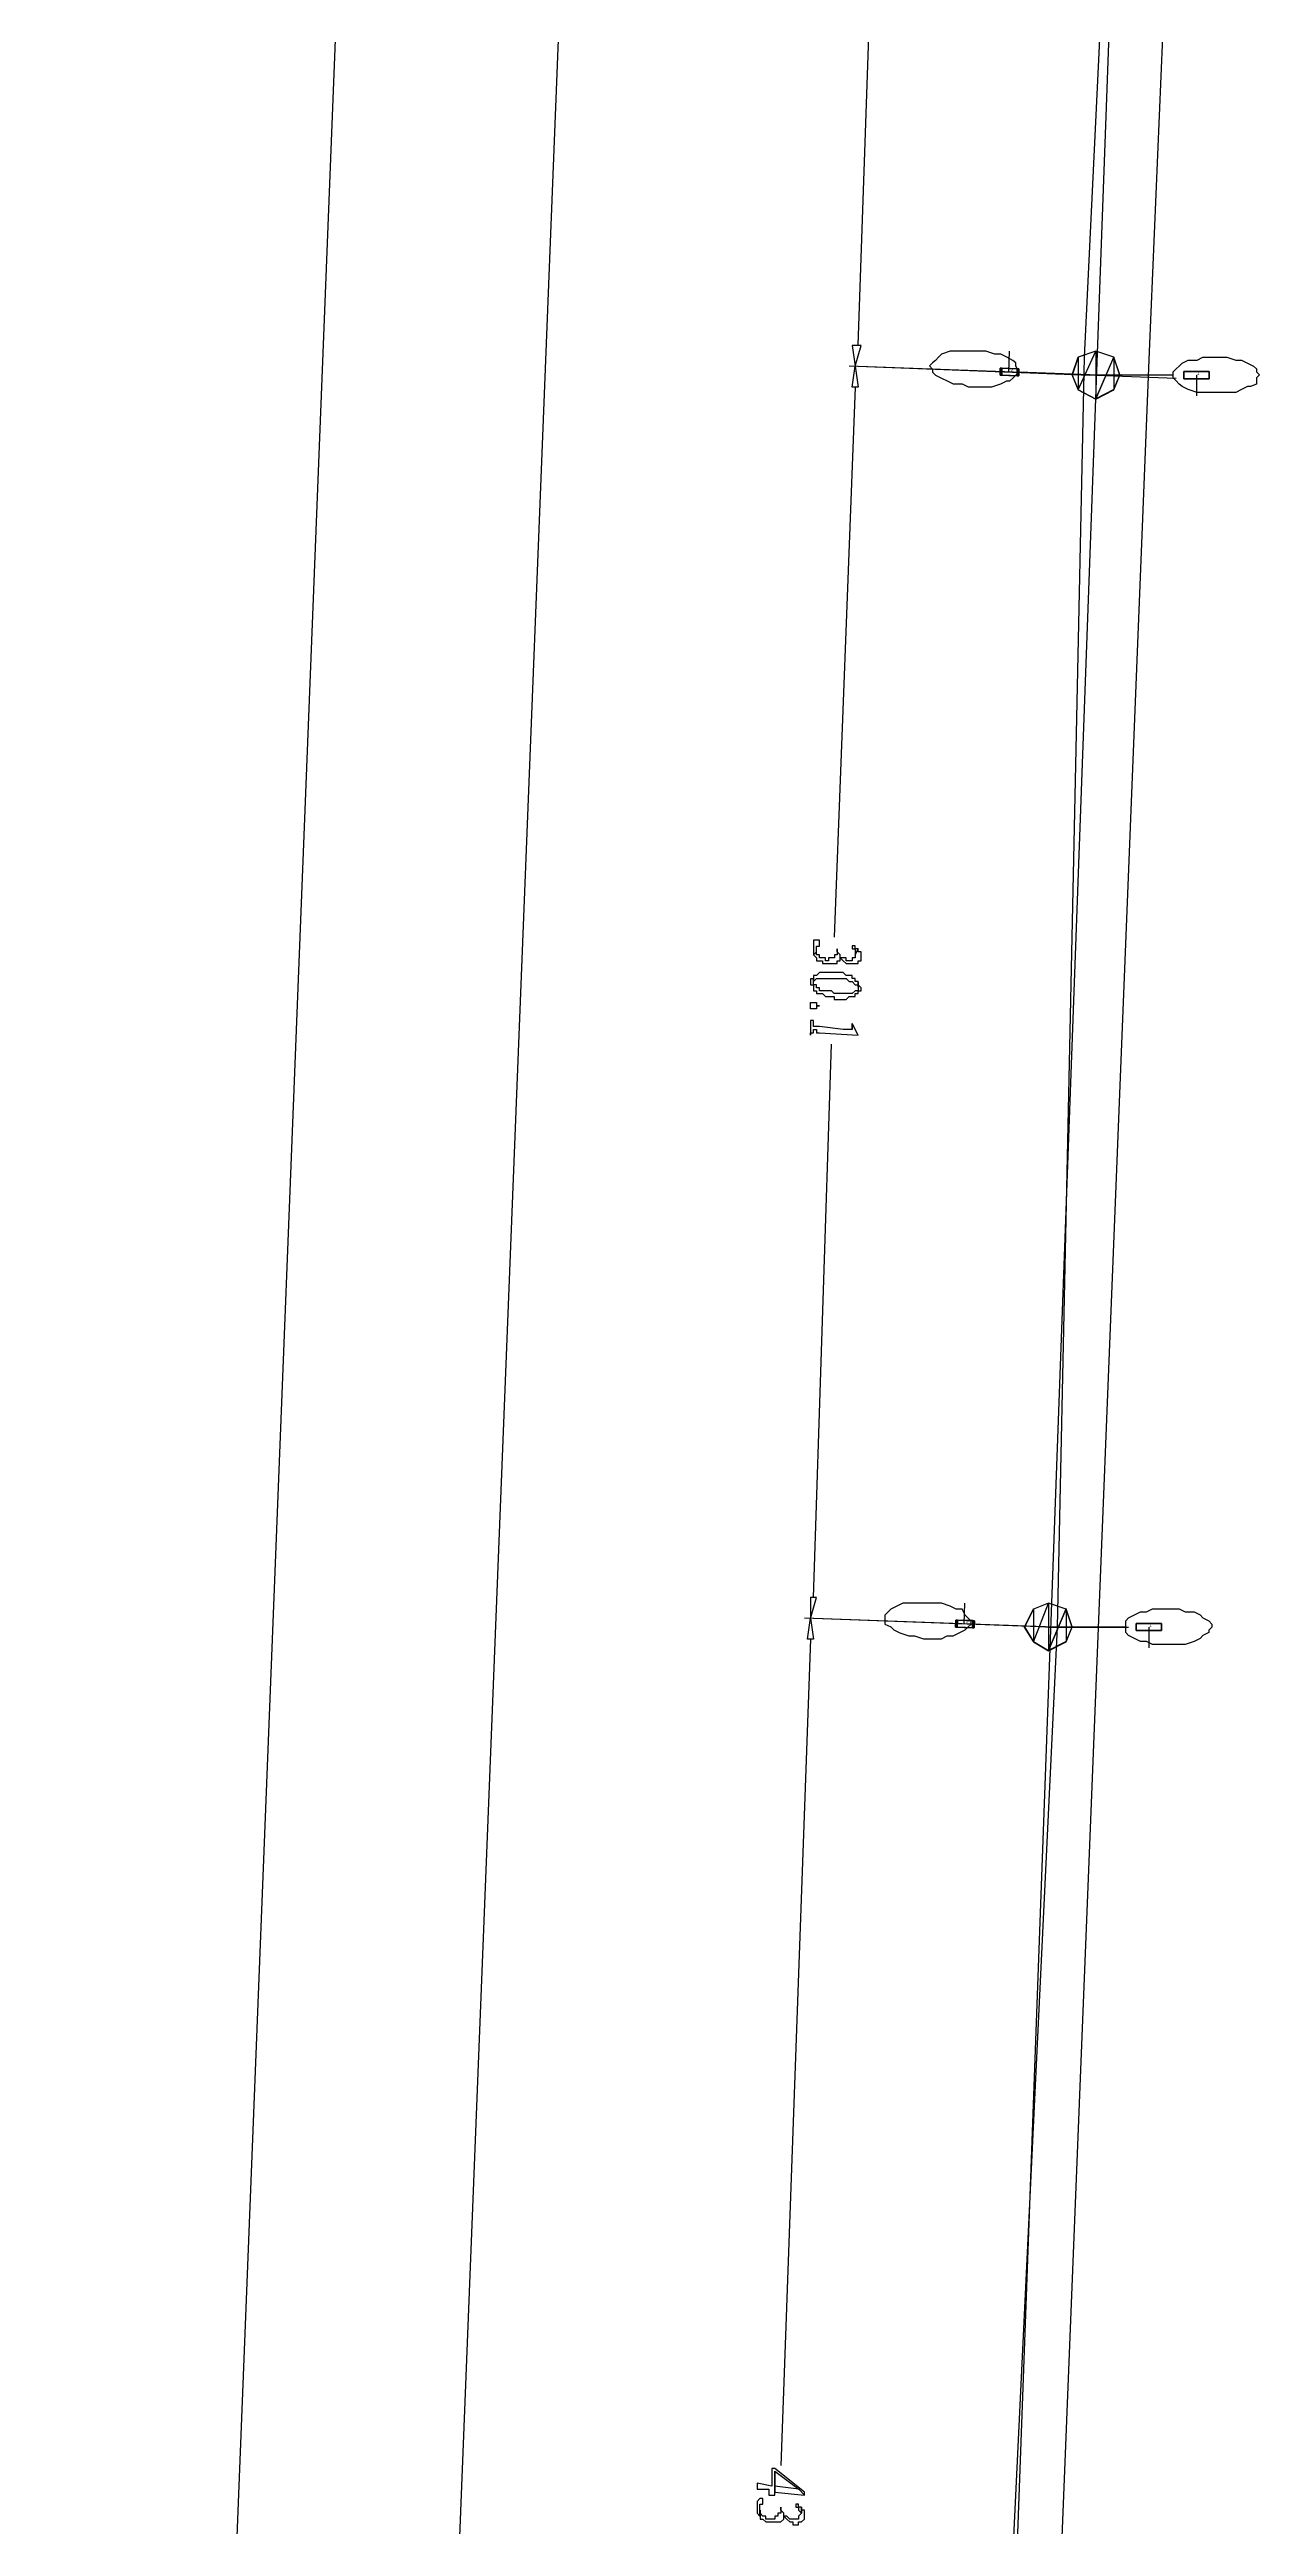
# Model space of a CAD drawing. Extents: x 212106 to 638151, y -1311344 to 1260505.
# Drawn here: x 287248 to 316319, y 368644 to 428141 of the extents above; entities that cross this region are included whole.
import ezdxf

# ---------------------------------------------------------------- set-up
doc = ezdxf.new("R2010")
doc.units = 0
doc.header["$MEASUREMENT"] = 0
for name, color, linetype in [('at_Entity', 7, 'Continuous'), ('DLXLUM01', 3, 'Continuous'), ('DLXLUM02', 6, 'Continuous'), ('DLXLUMEX', 2, 'Continuous'), ('DLXSCENE', 7, 'Continuous')]:
    doc.layers.add(name, color=color, linetype=linetype)

# ---------------------------------------------------------------- blocks, each defined once
blk = doc.blocks.new('*U115')
for p, q in [((-305, 85), (-305, -85)), ((305, 85), (-305, 85)), ((305, 85), (-305, 85)), ((-305, 85), (-305, 85)), ((-305, 85), (305, 85)), ((-305, 85), (-305, -85)), ((-305, -85), (-305, 85)), ((-305, 85), (-305, 85)), ((-305, 85), (305, 85)), ((-305, -85), (-305, 85)), ((305, -85), (305, 85)), ((305, 85), (305, 85)), ((305, -85), (305, 85)), ((305, 85), (305, 85)), ((305, 85), (305, -85)), ((305, 85), (305, -85)), ((-305, -85), (305, -85)), ((-305, -85), (305, -85)), ((305, -85), (-305, -85)), ((-305, -85), (-305, -85)), ((-305, -85), (-305, -85)), ((305, -85), (-305, -85)), ((305, -85), (305, -85)), ((305, -85), (305, -85))]:
    blk.add_line(p, q)
at = {"color": 1}
blk.add_line((0, 0), (0, -500), dxfattribs=at)
at = {"layer": 'DLXLUMEX', "color": 7}
blk.add_text('1', height=100, dxfattribs=at).set_placement((0, 0))
blk = doc.blocks.new('*U116')
for p, q in [((-241, 93), (-246, -77)), ((-246, -77), (-241, 93)), ((-201, 92), (-241, 93)), ((168, 79), (-241, 93)), ((-241, 93), (-201, 92)), ((-241, 93), (168, 79)), ((-201, 92), (-207, -78)), ((-207, -78), (-201, 92)), ((207, 78), (-201, 92)), ((-201, 92), (207, 78)), ((162, -91), (168, 79)), ((168, 79), (162, -91)), ((207, 78), (168, 79)), ((168, 79), (207, 78)), ((201, -92), (207, 78)), ((207, 78), (201, -92)), ((-246, -77), (162, -91)), ((-207, -78), (-246, -77)), ((-246, -77), (-207, -78)), ((162, -91), (-246, -77)), ((-207, -78), (201, -92)), ((201, -92), (-207, -78)), ((162, -91), (201, -92)), ((201, -92), (162, -91))]:
    blk.add_line(p, q)
at = {"color": 1}
blk.add_line((-39, 1), (-22, 501), dxfattribs=at)
at = {"layer": 'DLXLUMEX', "color": 7}
blk.add_text('2', height=100, dxfattribs=at).set_placement((0, 0))
blk = doc.blocks.new('*U117')
for p, q in [((-305, 85), (-305, -85)), ((305, 85), (-305, 85)), ((305, 85), (-305, 85)), ((-305, 85), (-305, 85)), ((-305, 85), (305, 85)), ((-305, 85), (-305, -85)), ((-305, -85), (-305, 85)), ((-305, 85), (-305, 85)), ((-305, 85), (305, 85)), ((-305, -85), (-305, 85)), ((305, -85), (305, 85)), ((305, 85), (305, 85)), ((305, -85), (305, 85)), ((305, 85), (305, 85)), ((305, 85), (305, -85)), ((305, 85), (305, -85)), ((-305, -85), (305, -85)), ((-305, -85), (305, -85)), ((305, -85), (-305, -85)), ((-305, -85), (-305, -85)), ((-305, -85), (-305, -85)), ((305, -85), (-305, -85)), ((305, -85), (305, -85)), ((305, -85), (305, -85))]:
    blk.add_line(p, q)
at = {"color": 1}
blk.add_line((0, 0), (0, -500), dxfattribs=at)
at = {"layer": 'DLXLUMEX', "color": 7}
blk.add_text('1', height=100, dxfattribs=at).set_placement((0, 0))
blk = doc.blocks.new('*U118')
for p, q in [((-241, 93), (-246, -77)), ((-246, -77), (-241, 93)), ((-201, 92), (-241, 93)), ((168, 79), (-241, 93)), ((-241, 93), (-201, 92)), ((-241, 93), (168, 79)), ((-201, 92), (-207, -78)), ((-207, -78), (-201, 92)), ((207, 78), (-201, 92)), ((-201, 92), (207, 78)), ((162, -91), (168, 79)), ((168, 79), (162, -91)), ((207, 78), (168, 79)), ((168, 79), (207, 78)), ((201, -92), (207, 78)), ((207, 78), (201, -92)), ((-246, -77), (162, -91)), ((-207, -78), (-246, -77)), ((-246, -77), (-207, -78)), ((162, -91), (-246, -77)), ((-207, -78), (201, -92)), ((201, -92), (-207, -78)), ((162, -91), (201, -92)), ((201, -92), (162, -91))]:
    blk.add_line(p, q)
at = {"color": 1}
blk.add_line((-39, 1), (-22, 501), dxfattribs=at)
at = {"layer": 'DLXLUMEX', "color": 7}
blk.add_text('2', height=100, dxfattribs=at).set_placement((0, 0))
blk = doc.blocks.new('*U97')
for p, q in [((-44040, 429159), (-45825, 392153)), ((-45825, 392153), (-46468, 361654)), ((-46468, 361654), (-48540, 318659))]:
    blk.add_line(p, q)

msp = doc.modelspace()

# ---------------------------------------------------------------- linework, layer by layer
at = {"layer": 'at_Entity', "color": 0}
for p, q in [((296032, 477029), (287248, 254260)), ((301390, 477105), (292604, 254399)), ((313675, 420891), (315604, 465822)), ((306675, 421042), (307246, 437613)), ((306746, 421034), (306533, 421034)), ((306533, 421034), (306603, 420533)), ((306603, 420533), (306746, 421034)), ((308533, 420675), (308461, 420614)), ((308604, 420748), (308533, 420675)), ((308675, 420821), (308604, 420748)), ((308890, 420895), (308675, 420821)), ((309033, 420895), (308890, 420895)), ((309176, 420895), (309033, 420895)), ((309389, 420895), (309176, 420895)), ((309604, 420895), (309389, 420895)), ((309746, 420895), (309604, 420895)), ((309961, 420821), (309746, 420895)), ((310104, 420821), (309961, 420821)), ((310247, 420748), (310104, 420821)), ((310390, 420675), (310247, 420748)), ((310461, 420614), (310390, 420675)), ((311032, 354823), (313675, 420891)), ((311818, 420327), (311961, 420755)), ((311818, 420327), (311961, 420755)), ((311961, 420748), (311818, 420320)), ((311961, 420748), (311818, 420320)), ((311961, 420748), (311818, 420320)), ((311961, 420748), (311818, 420320)), ((312390, 420895), (311961, 420748)), ((312390, 420895), (311961, 420748)), ((311961, 419966), (312390, 420895)), ((311961, 419966), (312390, 420895)), ((312390, 420895), (311961, 420748)), ((312390, 420895), (311961, 420748)), ((312390, 420895), (311961, 420748)), ((311961, 419966), (312390, 420895)), ((311961, 419966), (312390, 420895)), ((312390, 420895), (311961, 420748)), ((311961, 420755), (311961, 419973)), ((311961, 420755), (311961, 419973)), ((311961, 420748), (311961, 419966)), ((311961, 420748), (311961, 419966)), ((312817, 420748), (312390, 420895)), ((312817, 420748), (312390, 420895)), ((312390, 420895), (312390, 419746)), ((312390, 420895), (312390, 419746)), ((312817, 420748), (312390, 420895)), ((312817, 420748), (312390, 420895)), ((312817, 420748), (312390, 420895)), ((312390, 420895), (312390, 419746)), ((312390, 420895), (312390, 419746)), ((312817, 420748), (312390, 420895)), ((312390, 419753), (312819, 420755)), ((312390, 419753), (312819, 420755)), ((312390, 419746), (312817, 420748)), ((312390, 419746), (312817, 420748)), ((312960, 420320), (312817, 420748)), ((312960, 420320), (312817, 420748)), ((312960, 420320), (312817, 420748)), ((312960, 420320), (312817, 420748)), ((312962, 420327), (312819, 420755)), ((312819, 420755), (312819, 419973)), ((312819, 420755), (312819, 419973)), ((312962, 420327), (312819, 420755)), ((312819, 420755), (312819, 419973)), ((312819, 420755), (312819, 419973)), ((314461, 420608), (314604, 420682)), ((314604, 420682), (314819, 420682)), ((314819, 420682), (314961, 420755)), ((314961, 420755), (315175, 420755)), ((315175, 420755), (315318, 420755)), ((315318, 420755), (315532, 420755)), ((315532, 420755), (315747, 420682)), ((315747, 420682), (315890, 420682)), ((315890, 420682), (316033, 420608)), ((312246, 420314), (306461, 420534)), ((312389, 420320), (306461, 420532)), ((306532, 420033), (306604, 420534)), ((306604, 420534), (306675, 420033)), ((308461, 420614), (308390, 420540)), ((308390, 420540), (308461, 420467)), ((308390, 420540), (308390, 420540)), ((308461, 420467), (308461, 420394)), ((308461, 420394), (308533, 420320)), ((308533, 420320), (308675, 420247)), ((308675, 420247), (308818, 420186)), ((308818, 420186), (308961, 420113)), ((308961, 420113), (309176, 420113)), ((309176, 420113), (309319, 420039)), ((309889, 420039), (310104, 420113)), ((310104, 420113), (310247, 420186)), ((310247, 420186), (310318, 420186)), ((310318, 420186), (310390, 420247)), ((310390, 420247), (310461, 420320)), ((310461, 420540), (310461, 420614)), ((310533, 420394), (310461, 420540)), ((310461, 420320), (310533, 420394)), ((312461, 420321), (310533, 420394)), ((311961, 419973), (311818, 420327)), ((311961, 419973), (311818, 420327)), ((311818, 420320), (311961, 419966)), ((311818, 420320), (311961, 419966)), ((311818, 420320), (311961, 419966)), ((311818, 420320), (311961, 419966)), ((312246, 420324), (314247, 420324)), ((312389, 420321), (314318, 420247)), ((312817, 419966), (312960, 420320)), ((312817, 419966), (312960, 420320)), ((312817, 419966), (312960, 420320)), ((312817, 419966), (312960, 420320)), ((312819, 419973), (312962, 420327)), ((312819, 419973), (312962, 420327)), ((314247, 420401), (314319, 420474)), ((314247, 420327), (314247, 420401)), ((314247, 420254), (314247, 420327)), ((314319, 420181), (314247, 420254)), ((314319, 420474), (314390, 420535)), ((314390, 420107), (314319, 420181)), ((314390, 420535), (314461, 420608)), ((314461, 420046), (314390, 420107)), ((316033, 420608), (316176, 420535)), ((316247, 420107), (316104, 420046)), ((316176, 420535), (316247, 420474)), ((316247, 420474), (316247, 420401)), ((316247, 420401), (316319, 420327)), ((316319, 420327), (316247, 420254)), ((316247, 420254), (316247, 420107)), ((316319, 420327), (316319, 420327)), ((306604, 420033), (306103, 406817)), ((306675, 420033), (306532, 420033)), ((309319, 420039), (309532, 420039)), ((309532, 420039), (309746, 420039)), ((309746, 420039), (309889, 420039)), ((311961, 419966), (312390, 419746)), ((312390, 419746), (311961, 419966)), ((311961, 419966), (312390, 419746)), ((311961, 419966), (312390, 419746)), ((312390, 419746), (311961, 419966)), ((311961, 419966), (312390, 419746)), ((312819, 419973), (312390, 419753)), ((312819, 419973), (312390, 419753)), ((312390, 419746), (312817, 419966)), ((312390, 419746), (312817, 419966)), ((312390, 419746), (312817, 419966)), ((312390, 419746), (312817, 419966)), ((312390, 419746), (312390, 419746)), ((312390, 419746), (312390, 419746)), ((312390, 419746), (312390, 419746)), ((314604, 419973), (314461, 420046)), ((314819, 419900), (314604, 419973)), ((314961, 419900), (314819, 419900)), ((315175, 419900), (314961, 419900)), ((315318, 419900), (315175, 419900)), ((315532, 419900), (315318, 419900)), ((315747, 419900), (315532, 419900)), ((315890, 419973), (315747, 419900)), ((316033, 420046), (315890, 419973)), ((316104, 420046), (316033, 420046)), ((305675, 406749), (305604, 406749)), ((305604, 406749), (305604, 406676)), ((305604, 406676), (305604, 406676)), ((305604, 406676), (305604, 406676)), ((305604, 406676), (305604, 406603)), ((305604, 406603), (305604, 406603)), ((305604, 406603), (305604, 406531)), ((305604, 406531), (305604, 406531)), ((305604, 406531), (305604, 406531)), ((305604, 406531), (305604, 406458)), ((305676, 406467), (305604, 406394)), ((305604, 406458), (305604, 406458)), ((305604, 406458), (305604, 406397)), ((305604, 406397), (305675, 406458)), ((305604, 406397), (305604, 406397)), ((305604, 406397), (305604, 406397)), ((305604, 406394), (305676, 406321)), ((305747, 406749), (305675, 406749)), ((305675, 406749), (305675, 406749)), ((305675, 406749), (305675, 406749)), ((305675, 406749), (305675, 406749)), ((305675, 406531), (305675, 406603)), ((305675, 406603), (305675, 406603)), ((305675, 406603), (305747, 406603)), ((305675, 406458), (305675, 406531)), ((305675, 406531), (305675, 406531)), ((305675, 406531), (305675, 406531)), ((305675, 406531), (305675, 406531)), ((305676, 406394), (305676, 406467)), ((305676, 406467), (305676, 406467)), ((305676, 406467), (305676, 406467)), ((305747, 406394), (305676, 406394)), ((305676, 406394), (305676, 406394)), ((305747, 406676), (305747, 406749)), ((305747, 406603), (305747, 406676)), ((305747, 406676), (305747, 406676)), ((305747, 406676), (305747, 406676)), ((305747, 406321), (305747, 406394)), ((305747, 406394), (305747, 406394)), ((306175, 406394), (306104, 406394)), ((306104, 406394), (306104, 406394)), ((306104, 406394), (306104, 406394)), ((306104, 406394), (306104, 406321)), ((306175, 406467), (306175, 406539)), ((306175, 406539), (306175, 406539)), ((306175, 406539), (306175, 406539)), ((306175, 406539), (306175, 406467)), ((306247, 406394), (306175, 406467)), ((306175, 406467), (306175, 406467)), ((306175, 406467), (306175, 406467)), ((306175, 406467), (306175, 406467)), ((306175, 406467), (306175, 406394)), ((306247, 406321), (306247, 406394)), ((306247, 406394), (306247, 406394)), ((306247, 406394), (306247, 406394)), ((306603, 406609), (306533, 406609)), ((306533, 406609), (306533, 406609)), ((306533, 406609), (306533, 406609)), ((306533, 406609), (306533, 406609)), ((306533, 406609), (306533, 406609)), ((306533, 406609), (306533, 406536)), ((306533, 406536), (306603, 406536)), ((306603, 406536), (306603, 406609)), ((306603, 406609), (306603, 406609)), ((306675, 406536), (306603, 406536)), ((306603, 406536), (306603, 406536)), ((306603, 406536), (306603, 406464)), ((306603, 406391), (306675, 406536)), ((306603, 406464), (306603, 406464)), ((306603, 406464), (306603, 406464)), ((306603, 406464), (306603, 406391)), ((306675, 406539), (306604, 406394)), ((306604, 406394), (306604, 406394)), ((306604, 406394), (306604, 406394)), ((306604, 406394), (306604, 406321)), ((306675, 406467), (306675, 406539)), ((306675, 406539), (306675, 406539)), ((306675, 406539), (306675, 406539)), ((306747, 406467), (306675, 406467)), ((306747, 406394), (306747, 406467)), ((306747, 406467), (306747, 406467)), ((306747, 406321), (306747, 406394)), ((306747, 406394), (306747, 406394)), ((305604, 405818), (305532, 405818)), ((305532, 405818), (305532, 405745)), ((305604, 405745), (305604, 405818)), ((305604, 405818), (305604, 405818)), ((305604, 405818), (305604, 405818)), ((305676, 405896), (305605, 405896)), ((305605, 405896), (305605, 405823)), ((305605, 405823), (305605, 405751)), ((305605, 405751), (305676, 405823)), ((305676, 406321), (305676, 406321)), ((305676, 406321), (305676, 406321)), ((305676, 406321), (305676, 406248)), ((305676, 406248), (305747, 406248)), ((305746, 405969), (305676, 405896)), ((305676, 405896), (305676, 405896)), ((305676, 405896), (305676, 405896)), ((305676, 405823), (305676, 405823)), ((305676, 405823), (305676, 405823)), ((305676, 405823), (305746, 405823)), ((305818, 405969), (305746, 405969)), ((305746, 405969), (305746, 405969)), ((305746, 405969), (305746, 405969)), ((305746, 405823), (305746, 405823)), ((305746, 405823), (305746, 405823)), ((305746, 405823), (305818, 405823)), ((305819, 406321), (305747, 406321)), ((305747, 406321), (305747, 406321)), ((305747, 406248), (305747, 406248)), ((305747, 406248), (305747, 406248)), ((305747, 406248), (305819, 406248)), ((305890, 405969), (305818, 405969)), ((305818, 405969), (305818, 405969)), ((305818, 405823), (305818, 405823)), ((305818, 405823), (305890, 405823)), ((305889, 406321), (305819, 406321)), ((305819, 406321), (305819, 406321)), ((305819, 406248), (305819, 406188)), ((305819, 406188), (305889, 406188)), ((305889, 406248), (305889, 406321)), ((305889, 406321), (305889, 406321)), ((305961, 406248), (305889, 406248)), ((305889, 406188), (305889, 406188)), ((305889, 406188), (305889, 406188)), ((305889, 406188), (305961, 406188)), ((305961, 405969), (305890, 405969)), ((305890, 405969), (305890, 405969)), ((305890, 405823), (305890, 405823)), ((305890, 405823), (305890, 405823)), ((305890, 405823), (305961, 405823)), ((306032, 406321), (305961, 406321)), ((305961, 406321), (305961, 406321)), ((305961, 406321), (305961, 406248)), ((305961, 406188), (305961, 406188)), ((305961, 406188), (306032, 406188)), ((306033, 405969), (305961, 405969)), ((305961, 405969), (305961, 405969)), ((305961, 405969), (305961, 405969)), ((305961, 405823), (305961, 405823)), ((305961, 405823), (306033, 405823)), ((306104, 406321), (306032, 406321)), ((306032, 406321), (306032, 406321)), ((306032, 406321), (306032, 406321)), ((306032, 406188), (306032, 406188)), ((306032, 406188), (306104, 406188)), ((306104, 405969), (306033, 405969)), ((306033, 405969), (306033, 405969)), ((306033, 405823), (306104, 405823)), ((306104, 406188), (306104, 406188)), ((306104, 406188), (306104, 406188)), ((306104, 406188), (306175, 406188)), ((306176, 405969), (306104, 405969)), ((306104, 405969), (306104, 405969)), ((306104, 405823), (306104, 405823)), ((306104, 405823), (306104, 405823)), ((306104, 405823), (306176, 405823)), ((306175, 406188), (306175, 406248)), ((306175, 406248), (306175, 406248)), ((306175, 406248), (306247, 406248)), ((306247, 405969), (306176, 405969)), ((306176, 405969), (306176, 405969)), ((306176, 405823), (306176, 405823)), ((306176, 405823), (306247, 405823)), ((306319, 406321), (306247, 406321)), ((306247, 406248), (306247, 406321)), ((306247, 406321), (306247, 406321)), ((306247, 406321), (306319, 406248)), ((306247, 406248), (306247, 406248)), ((306319, 405969), (306247, 405969)), ((306247, 405969), (306247, 405969)), ((306247, 405823), (306247, 405823)), ((306247, 405823), (306319, 405823)), ((306390, 406321), (306319, 406321)), ((306319, 406321), (306319, 406321)), ((306319, 406321), (306319, 406321)), ((306319, 406321), (306319, 406321)), ((306319, 406248), (306319, 406248)), ((306319, 406248), (306319, 406248)), ((306319, 406248), (306390, 406188)), ((306390, 405896), (306319, 405969)), ((306319, 405969), (306319, 405969)), ((306319, 405823), (306319, 405823)), ((306319, 405823), (306390, 405823)), ((306390, 406248), (306390, 406321)), ((306462, 406248), (306390, 406248)), ((306390, 406188), (306390, 406188)), ((306390, 406188), (306462, 406188)), ((306462, 405896), (306390, 405896)), ((306390, 405896), (306390, 405896)), ((306390, 405823), (306390, 405823)), ((306390, 405823), (306462, 405751)), ((306533, 406248), (306462, 406248)), ((306462, 406248), (306462, 406248)), ((306462, 406188), (306462, 406188)), ((306462, 406188), (306462, 406188)), ((306462, 406188), (306533, 406188)), ((306532, 405896), (306462, 405896)), ((306462, 405896), (306462, 405896)), ((306462, 405896), (306462, 405896)), ((306532, 405823), (306532, 405896)), ((306604, 405823), (306532, 405823)), ((306532, 405823), (306532, 405823)), ((306604, 406321), (306533, 406321)), ((306533, 406321), (306533, 406248)), ((306533, 406248), (306533, 406248)), ((306533, 406188), (306533, 406188)), ((306533, 406188), (306533, 406188)), ((306533, 406188), (306604, 406188)), ((306604, 406321), (306604, 406321)), ((306604, 406321), (306604, 406321)), ((306604, 406188), (306604, 406188)), ((306604, 406188), (306675, 406188)), ((306604, 405751), (306604, 405823)), ((306604, 405823), (306604, 405823)), ((306675, 406188), (306675, 406248)), ((306675, 406248), (306747, 406248)), ((306675, 406188), (306675, 406188)), ((306675, 406188), (306675, 406188)), ((306675, 406188), (306675, 406188)), ((306747, 406248), (306747, 406321)), ((306747, 406321), (306747, 406321)), ((306747, 406248), (306747, 406248)), ((305531, 405174), (305531, 405247)), ((305531, 405247), (305531, 405247)), ((305531, 405247), (305531, 405247)), ((305531, 405247), (305603, 405247)), ((305532, 405745), (305532, 405745)), ((305532, 405745), (305532, 405745)), ((305532, 405745), (305532, 405672)), ((305532, 405672), (305532, 405672)), ((305532, 405672), (305604, 405672)), ((305603, 405247), (305603, 405247)), ((305603, 405247), (305603, 405247)), ((305603, 405247), (305674, 405247)), ((305604, 405672), (305604, 405745)), ((305675, 405672), (305604, 405672)), ((305604, 405672), (305604, 405672)), ((305604, 405672), (305604, 405672)), ((305604, 405672), (305604, 405599)), ((305604, 405599), (305604, 405599)), ((305604, 405599), (305604, 405599)), ((305604, 405599), (305604, 405527)), ((305604, 405527), (305675, 405527)), ((305605, 405751), (305605, 405751)), ((305605, 405751), (305605, 405751)), ((305605, 405751), (305605, 405751)), ((305674, 405247), (305674, 405247)), ((305674, 405247), (305674, 405247)), ((305674, 405247), (305674, 405174)), ((305675, 405599), (305675, 405672)), ((305746, 405599), (305675, 405599)), ((305675, 405599), (305675, 405599)), ((305675, 405527), (305675, 405527)), ((305675, 405527), (305675, 405466)), ((305675, 405466), (305746, 405466)), ((305746, 405527), (305746, 405599)), ((305746, 405599), (305746, 405599)), ((305817, 405527), (305746, 405527)), ((305746, 405466), (305746, 405466)), ((305746, 405466), (305817, 405466)), ((305889, 405527), (305817, 405527)), ((305817, 405527), (305817, 405527)), ((305817, 405527), (305817, 405527)), ((305817, 405466), (305817, 405466)), ((305817, 405466), (305817, 405466)), ((305817, 405466), (305889, 405393)), ((305960, 405527), (305889, 405527)), ((305889, 405527), (305889, 405527)), ((305889, 405393), (305889, 405393)), ((305889, 405393), (305889, 405393)), ((305889, 405393), (305960, 405393)), ((306032, 405527), (305960, 405527)), ((305960, 405527), (305960, 405527)), ((305960, 405393), (305960, 405393)), ((305960, 405393), (306032, 405393)), ((306103, 405466), (306032, 405527)), ((306032, 405527), (306032, 405527)), ((306032, 405393), (306032, 405393)), ((306032, 405393), (306103, 405393)), ((306175, 405466), (306103, 405466)), ((306103, 405466), (306103, 405466)), ((306103, 405393), (306103, 405320)), ((306103, 405320), (306103, 405320)), ((306103, 405320), (306175, 405320)), ((306246, 405466), (306175, 405466)), ((306175, 405320), (306175, 405320)), ((306175, 405320), (306246, 405320)), ((306318, 405466), (306246, 405466)), ((306246, 405466), (306246, 405466)), ((306246, 405320), (306318, 405320)), ((306389, 405466), (306318, 405466)), ((306318, 405466), (306318, 405466)), ((306318, 405320), (306318, 405320)), ((306318, 405320), (306318, 405320)), ((306318, 405320), (306389, 405320)), ((306461, 405466), (306389, 405466)), ((306389, 405466), (306389, 405466)), ((306389, 405466), (306389, 405466)), ((306389, 405320), (306461, 405393)), ((306389, 405320), (306389, 405320)), ((306531, 405466), (306461, 405466)), ((306461, 405466), (306461, 405466)), ((306461, 405466), (306461, 405466)), ((306461, 405393), (306461, 405393)), ((306461, 405393), (306531, 405393)), ((306462, 405751), (306462, 405751)), ((306462, 405751), (306532, 405751)), ((306603, 405527), (306531, 405466)), ((306531, 405466), (306531, 405466)), ((306531, 405393), (306531, 405393)), ((306531, 405393), (306531, 405393)), ((306531, 405393), (306603, 405393)), ((306532, 405751), (306532, 405751)), ((306532, 405751), (306532, 405751)), ((306532, 405751), (306604, 405678)), ((306674, 405527), (306603, 405527)), ((306603, 405527), (306603, 405527)), ((306603, 405527), (306603, 405527)), ((306603, 405393), (306603, 405466)), ((306603, 405466), (306674, 405466)), ((306603, 405393), (306603, 405393)), ((306675, 405751), (306604, 405751)), ((306604, 405678), (306604, 405678)), ((306604, 405678), (306604, 405678)), ((306604, 405678), (306675, 405678)), ((306674, 405672), (306674, 405745)), ((306674, 405745), (306674, 405599)), ((306746, 405599), (306674, 405672)), ((306674, 405672), (306674, 405672)), ((306674, 405672), (306674, 405672)), ((306674, 405599), (306674, 405599)), ((306674, 405599), (306674, 405527)), ((306674, 405466), (306674, 405527)), ((306674, 405527), (306674, 405527)), ((306674, 405527), (306746, 405527)), ((306674, 405466), (306674, 405466)), ((306674, 405466), (306674, 405466)), ((306675, 405617), (306675, 405751)), ((306675, 405678), (306675, 405617)), ((306675, 405617), (306675, 405617)), ((306746, 405527), (306746, 405599)), ((305531, 405102), (305531, 405174)), ((305531, 405174), (305531, 405174)), ((305531, 405174), (305531, 405174)), ((305603, 405102), (305531, 405102)), ((305531, 405102), (305531, 405102)), ((305603, 404816), (305531, 404816)), ((305531, 404816), (305531, 404465)), ((305674, 405102), (305603, 405102)), ((305603, 405102), (305603, 405102)), ((305603, 405102), (305603, 405102)), ((305603, 404744), (305603, 404816)), ((305603, 404671), (305603, 404744)), ((305603, 404744), (305603, 404744)), ((305603, 404744), (305603, 404744)), ((305603, 404744), (305603, 404744)), ((305674, 404671), (305603, 404671)), ((305603, 404671), (305603, 404671)), ((305603, 404671), (305603, 404671)), ((305603, 404525), (305603, 404598)), ((305603, 404598), (305603, 404598)), ((305603, 404598), (305674, 404598)), ((305746, 405174), (305674, 405174)), ((305674, 405174), (305674, 405102)), ((305674, 405174), (305746, 405174)), ((305674, 405102), (305674, 405102)), ((305674, 405102), (305674, 405102)), ((305746, 404671), (305674, 404671)), ((305674, 404671), (305674, 404671)), ((305674, 404598), (305674, 404525)), ((305746, 405174), (305746, 405174)), ((305746, 405174), (305746, 405174)), ((305746, 405174), (305746, 405174)), ((306318, 404598), (305746, 404671)), ((306389, 404598), (306318, 404598)), ((306461, 404598), (306389, 404598)), ((306531, 404598), (306461, 404598)), ((306461, 404598), (306461, 404598)), ((306461, 404598), (306461, 404598)), ((306461, 404598), (306461, 404598)), ((306531, 404746), (306531, 404674)), ((306531, 404601), (306531, 404746)), ((306674, 404465), (306531, 404744)), ((306531, 404744), (306531, 404598)), ((306531, 404674), (306531, 404674)), ((306531, 404674), (306531, 404674)), ((306531, 404674), (306531, 404601)), ((306531, 404598), (306531, 404598)), ((306531, 404598), (306531, 404598)), ((306531, 404598), (306531, 404598)), ((305531, 404465), (305531, 404525)), ((305531, 404525), (305531, 404525)), ((305531, 404525), (305603, 404525)), ((305531, 404465), (305531, 404465)), ((305531, 404465), (305531, 404465)), ((305603, 404525), (305603, 404525)), ((305604, 390962), (306032, 404252)), ((305674, 404525), (305746, 404525)), ((305746, 404525), (306674, 404465)), ((305675, 390962), (305531, 390962)), ((305531, 390962), (305531, 390456)), ((305531, 390456), (305675, 390962)), ((311175, 390254), (305389, 390461)), ((311246, 390245), (305389, 390461)), ((305461, 389956), (305532, 390461)), ((305532, 390461), (305603, 389956)), ((307389, 390605), (307318, 390533)), ((307318, 390533), (307318, 390461)), ((307318, 390461), (307318, 390389)), ((307318, 390461), (307318, 390461)), ((307318, 390389), (307318, 390317)), ((307318, 390317), (307460, 390257)), ((307460, 390678), (307389, 390605)), ((307604, 390750), (307460, 390678)), ((307747, 390822), (307604, 390750)), ((307890, 390822), (307747, 390822)), ((308104, 390822), (307890, 390822)), ((308318, 390822), (308104, 390822)), ((308460, 390822), (308318, 390822)), ((308676, 390822), (308460, 390822)), ((308890, 390750), (308676, 390822)), ((309032, 390678), (308890, 390750)), ((309175, 390678), (309032, 390678)), ((309246, 390533), (309175, 390678)), ((309318, 390461), (309246, 390533)), ((309389, 390389), (309318, 390461)), ((309318, 390257), (309389, 390317)), ((309389, 390317), (309389, 390389)), ((311318, 390249), (309389, 390321)), ((310675, 390249), (310889, 390682)), ((310675, 390249), (310889, 390682)), ((310890, 390678), (310675, 390257)), ((310890, 390678), (310675, 390257)), ((310890, 390678), (310675, 390257)), ((310890, 390678), (310675, 390257)), ((310889, 390682), (310889, 389900)), ((310889, 390682), (310889, 389900)), ((311247, 390822), (310890, 390678)), ((311247, 390822), (310890, 390678)), ((310890, 389896), (311247, 390822)), ((310890, 389896), (311247, 390822)), ((311247, 390822), (310890, 390678)), ((311247, 390822), (310890, 390678)), ((311247, 390822), (310890, 390678)), ((310890, 389896), (311247, 390822)), ((310890, 389896), (311247, 390822)), ((311247, 390822), (310890, 390678)), ((310890, 390678), (310890, 389896)), ((310890, 390678), (310890, 389896)), ((311675, 390678), (311247, 390822)), ((311675, 390678), (311247, 390822)), ((311247, 390822), (311247, 389679)), ((311247, 390822), (311247, 389679)), ((311675, 390678), (311247, 390822)), ((311675, 390678), (311247, 390822)), ((311675, 390678), (311247, 390822)), ((311247, 390822), (311247, 389679)), ((311247, 390822), (311247, 389679)), ((311675, 390678), (311247, 390822)), ((311247, 389684), (311675, 390682)), ((311247, 389684), (311675, 390682)), ((311247, 389679), (311675, 390678)), ((311247, 389679), (311675, 390678)), ((311818, 390249), (311675, 390682)), ((311675, 390682), (311675, 389900)), ((311675, 390682), (311675, 389900)), ((311818, 390249), (311675, 390682)), ((311675, 390682), (311675, 389900)), ((311675, 390682), (311675, 389900)), ((311817, 390257), (311675, 390678)), ((311817, 390257), (311675, 390678)), ((311817, 390257), (311675, 390678)), ((311817, 390257), (311675, 390678)), ((313104, 390394), (313175, 390466)), ((313104, 390321), (313104, 390394)), ((313104, 390177), (313104, 390321)), ((313175, 390466), (313319, 390538)), ((313319, 390538), (313461, 390610)), ((313461, 390610), (313604, 390610)), ((313604, 390610), (313747, 390682)), ((313747, 390682), (313961, 390682)), ((313961, 390682), (314175, 390682)), ((314175, 390682), (314389, 390682)), ((314389, 390682), (314533, 390610)), ((314533, 390610), (314747, 390610)), ((314747, 390610), (314890, 390538)), ((314890, 390538), (314961, 390466)), ((314961, 390466), (315104, 390394)), ((315104, 390394), (315175, 390321)), ((315175, 390321), (315175, 390249)), ((305532, 389956), (304817, 370106)), ((305603, 389956), (305461, 389956)), ((307460, 390257), (307533, 390184)), ((307533, 390184), (307675, 390112)), ((307675, 390112), (307890, 390040)), ((307890, 390040), (308032, 390040)), ((308032, 390040), (308246, 389968)), ((308246, 389968), (308460, 389968)), ((308460, 389968), (308676, 389968)), ((308676, 389968), (308818, 390040)), ((308818, 390040), (308961, 390040)), ((308961, 390040), (309104, 390112)), ((309104, 390112), (309246, 390184)), ((309246, 390184), (309318, 390257)), ((310675, 390257), (310890, 389896)), ((310675, 390257), (310890, 389896)), ((310675, 390257), (310890, 389896)), ((310675, 390257), (310890, 389896)), ((310889, 389900), (310675, 390249)), ((310889, 389900), (310675, 390249)), ((310890, 389896), (311247, 389679)), ((311247, 389679), (310890, 389896)), ((310890, 389896), (311247, 389679)), ((310890, 389896), (311247, 389679)), ((311247, 389679), (310890, 389896)), ((310890, 389896), (311247, 389679)), ((311175, 390252), (313103, 390252)), ((311246, 390249), (313174, 390249)), ((311675, 389900), (311247, 389684)), ((311675, 389900), (311247, 389684)), ((311247, 389679), (311675, 389896)), ((311247, 389679), (311675, 389896)), ((311247, 389679), (311675, 389896)), ((311247, 389679), (311675, 389896)), ((311675, 389896), (311817, 390257)), ((311675, 389896), (311817, 390257)), ((311675, 389896), (311817, 390257)), ((311675, 389896), (311817, 390257)), ((311675, 389900), (311818, 390249)), ((311675, 389900), (311818, 390249)), ((313104, 390117), (313104, 390177)), ((313175, 390045), (313104, 390117)), ((313319, 389972), (313175, 390045)), ((313461, 389900), (313319, 389972)), ((313604, 389900), (313461, 389900)), ((313747, 389828), (313604, 389900)), ((313961, 389828), (313747, 389828)), ((314175, 389828), (313961, 389828)), ((314389, 389828), (314175, 389828)), ((314533, 389828), (314389, 389828)), ((314747, 389900), (314533, 389828)), ((314890, 389972), (314747, 389900)), ((314961, 390045), (314890, 389972)), ((315104, 390117), (314961, 390045)), ((315175, 390249), (315104, 390177)), ((315104, 390177), (315104, 390117)), ((315175, 390249), (315175, 390249)), ((311247, 389679), (311247, 389679)), ((311247, 389679), (311247, 389679)), ((311247, 389679), (311247, 389679)), ((304604, 369612), (304247, 369683)), ((304247, 369683), (304247, 369540)), ((304247, 369540), (304533, 369540)), ((304533, 369540), (304533, 369397)), ((304676, 370040), (304604, 370040)), ((304604, 370040), (304604, 369612)), ((305390, 369469), (304676, 370040)), ((304676, 369613), (304676, 369970)), ((304676, 369970), (304676, 369470)), ((304676, 369469), (304676, 369969)), ((304676, 369969), (305247, 369540)), ((305247, 369542), (304676, 369613)), ((305390, 369399), (305247, 369542)), ((305247, 369540), (305390, 369397)), ((304317, 369318), (304246, 369247)), ((304246, 369247), (304246, 369247)), ((304246, 369247), (304246, 369247)), ((304246, 369247), (304246, 369247)), ((304246, 369247), (304246, 369176)), ((304246, 369176), (304246, 369176)), ((304246, 369176), (304246, 369104)), ((304246, 369104), (304246, 369104)), ((304246, 369104), (304246, 369033)), ((304246, 369033), (304246, 369033)), ((304246, 369033), (304246, 369033)), ((304246, 369033), (304246, 368961)), ((304246, 368961), (304246, 368961)), ((304246, 368961), (304317, 368890)), ((304388, 369318), (304317, 369318)), ((304317, 369318), (304317, 369318)), ((304317, 369318), (304317, 369318)), ((304317, 369104), (304317, 369176)), ((304317, 369176), (304317, 369176)), ((304317, 369176), (304388, 369176)), ((304317, 369033), (304317, 369104)), ((304317, 369104), (304317, 369104)), ((304317, 369104), (304317, 369104)), ((304317, 369104), (304317, 369104)), ((304317, 368890), (304317, 369033)), ((304318, 368966), (304318, 369037)), ((304318, 369037), (304318, 369037)), ((304318, 369037), (304318, 368895)), ((304390, 368895), (304318, 368966)), ((304318, 368966), (304318, 368966)), ((304318, 368966), (304318, 368966)), ((304318, 368895), (304318, 368895)), ((304318, 368895), (304318, 368895)), ((304318, 368895), (304318, 368823)), ((304388, 369247), (304388, 369318)), ((304388, 369247), (304388, 369247)), ((304388, 369176), (304388, 369247)), ((304388, 369176), (304388, 369176)), ((304388, 369176), (304388, 369176)), ((304461, 368895), (304390, 368895)), ((304390, 368895), (304390, 368895)), ((304390, 368895), (304390, 368895)), ((304390, 368895), (304390, 368895)), ((304461, 368823), (304461, 368895)), ((304533, 369397), (304676, 369397)), ((304747, 368895), (304675, 368895)), ((304675, 368895), (304675, 368895)), ((304675, 368895), (304675, 368823)), ((304676, 369470), (305390, 369399)), ((304676, 369397), (304676, 369469)), ((304818, 368966), (304747, 368966)), ((304747, 368966), (304747, 368966)), ((304747, 368966), (304747, 368895)), ((304747, 368895), (304747, 368895)), ((304747, 368895), (304747, 368895)), ((304818, 369037), (304818, 369109)), ((304818, 369109), (304818, 369109)), ((304818, 369109), (304818, 369037)), ((304889, 368966), (304818, 369037)), ((304818, 369037), (304818, 369037)), ((304818, 369037), (304818, 369037)), ((304818, 369037), (304818, 369037)), ((304818, 369037), (304818, 368966)), ((304889, 368895), (304889, 368966)), ((304889, 368966), (304889, 368966)), ((304889, 368966), (304889, 368966)), ((304889, 368966), (304889, 368966)), ((304961, 368895), (304889, 368895)), ((304889, 368823), (304889, 368895)), ((304889, 368895), (304889, 368895)), ((304889, 368895), (304961, 368823)), ((305032, 368823), (304961, 368895)), ((304961, 368895), (304961, 368895)), ((304961, 368895), (304961, 368895)), ((305246, 369179), (305175, 369179)), ((305175, 369179), (305175, 369179)), ((305175, 369179), (305175, 369179)), ((305175, 369179), (305175, 369179)), ((305175, 369179), (305175, 369107)), ((305175, 369107), (305246, 369107)), ((305246, 369107), (305246, 369179)), ((305318, 369107), (305246, 369107)), ((305246, 369107), (305246, 369107)), ((305246, 369107), (305246, 369036)), ((305246, 369036), (305246, 369036)), ((305246, 369036), (305246, 369036)), ((305246, 369036), (305318, 368964)), ((305318, 368966), (305246, 368895)), ((305246, 368895), (305246, 368895)), ((305246, 368895), (305246, 368895)), ((305246, 368895), (305246, 368895)), ((305246, 368895), (305246, 368823)), ((305318, 369037), (305318, 369109)), ((305318, 369109), (305318, 368966)), ((305318, 368964), (305318, 369107)), ((305389, 369037), (305318, 369037)), ((305318, 369037), (305318, 369037)), ((305318, 368966), (305318, 368966)), ((305318, 368964), (305318, 368964)), ((305389, 368966), (305389, 369037)), ((305389, 369037), (305389, 369037)), ((305389, 368895), (305389, 368966)), ((305389, 368966), (305389, 368966)), ((305389, 368823), (305389, 368895)), ((305389, 368895), (305389, 368895)), ((305390, 369397), (305390, 369469)), ((304318, 368823), (304390, 368823)), ((304390, 368823), (304390, 368823)), ((304390, 368823), (304390, 368823)), ((304390, 368823), (304390, 368823)), ((304390, 368823), (304461, 368752)), ((304532, 368823), (304461, 368823)), ((304461, 368752), (304461, 368752)), ((304461, 368752), (304532, 368752)), ((304604, 368823), (304532, 368823)), ((304532, 368823), (304532, 368823)), ((304532, 368823), (304532, 368823)), ((304532, 368752), (304532, 368752)), ((304532, 368752), (304604, 368752)), ((304675, 368823), (304604, 368823)), ((304604, 368823), (304604, 368823)), ((304604, 368752), (304604, 368752)), ((304604, 368752), (304604, 368752)), ((304604, 368752), (304675, 368752)), ((304675, 368752), (304675, 368752)), ((304675, 368752), (304747, 368752)), ((304747, 368752), (304747, 368752)), ((304747, 368752), (304818, 368752)), ((304818, 368752), (304889, 368823)), ((304818, 368752), (304818, 368752)), ((304818, 368752), (304818, 368752)), ((304889, 368823), (304889, 368823)), ((304889, 368823), (304889, 368823)), ((304961, 368823), (304961, 368823)), ((304961, 368823), (305032, 368752)), ((305104, 368823), (305032, 368823)), ((305032, 368823), (305032, 368823)), ((305032, 368823), (305032, 368823)), ((305032, 368752), (305032, 368752)), ((305032, 368752), (305032, 368752)), ((305032, 368752), (305104, 368752)), ((305175, 368823), (305104, 368823)), ((305104, 368823), (305104, 368823)), ((305104, 368752), (305104, 368752)), ((305104, 368752), (305104, 368680)), ((305104, 368680), (305175, 368680)), ((305246, 368823), (305175, 368823)), ((305175, 368823), (305175, 368823)), ((305175, 368680), (305175, 368680)), ((305175, 368680), (305175, 368680)), ((305175, 368680), (305246, 368680)), ((305246, 368680), (305246, 368752)), ((305246, 368752), (305318, 368752)), ((305318, 368752), (305389, 368823)), ((305318, 368752), (305318, 368752)), ((305318, 368752), (305318, 368752)), ((305318, 368752), (305318, 368752)), ((305389, 368823), (305389, 368823)), ((305389, 368823), (305389, 368823))]:
    msp.add_line(p, q, dxfattribs=at)
at = {"layer": 'at_Entity', "color": 1}
msp.add_line((313746, 457173), (306461, 257682), dxfattribs=at)

# ---------------------------------------------------------------- block references
at = {"layer": 'DLXLUM01'}
for name, p in [('*U115', (314803, 420320)), ('*U117', (313660, 390249))]:
    msp.add_blockref(name, p, dxfattribs=at)
at = {"layer": 'DLXLUM02'}
for name, p in [('*U116', (310332, 420394)), ('*U118', (309261, 390323))]:
    msp.add_blockref(name, p, dxfattribs=at)
at = {"layer": 'DLXSCENE'}
msp.add_blockref('*U97', (357928, 28595), dxfattribs=at)

doc.saveas('drawing.dxf')
